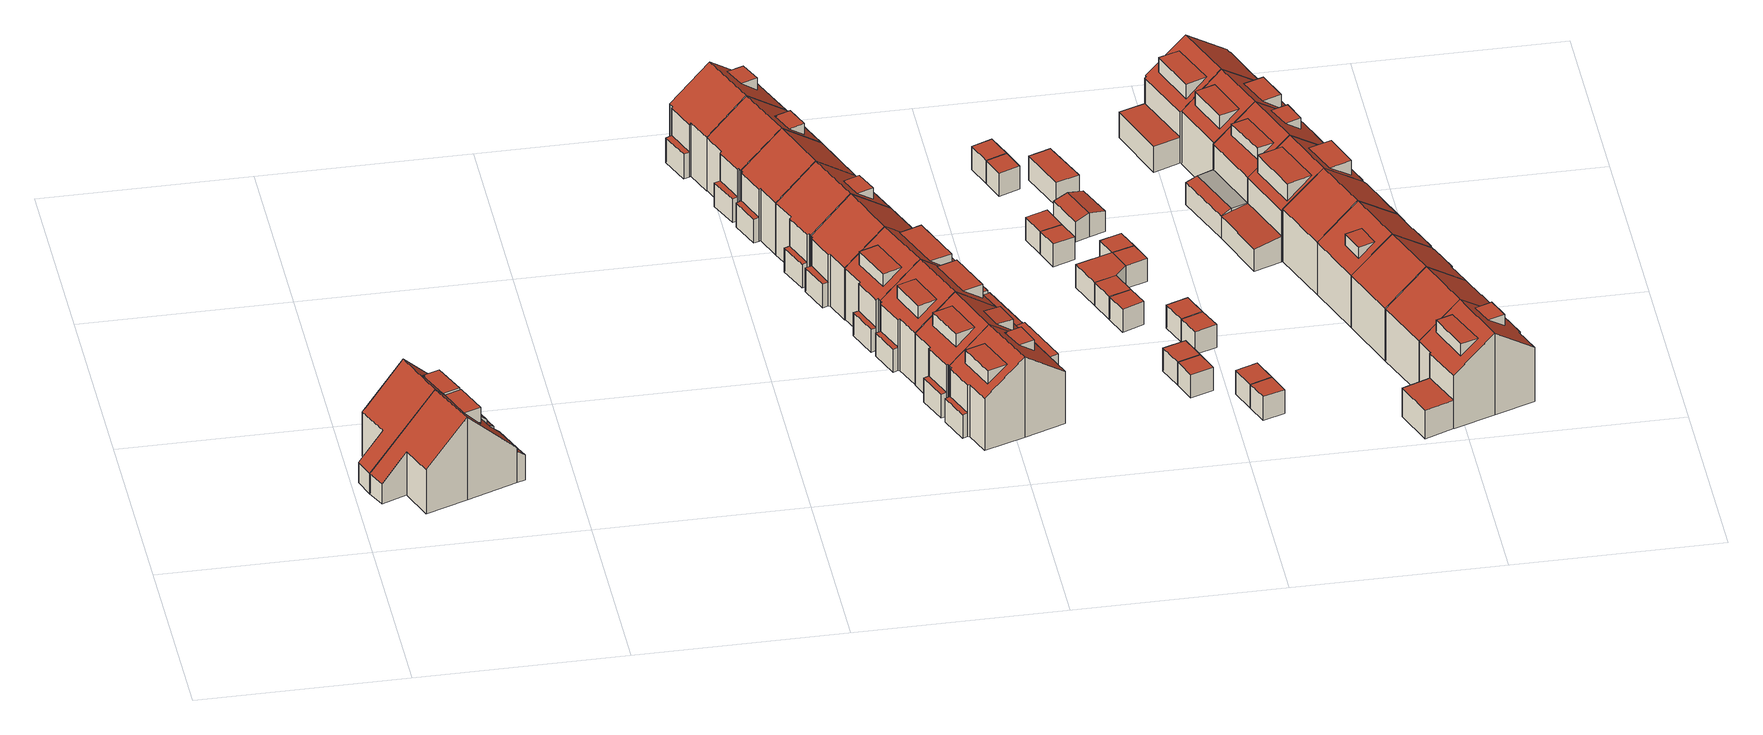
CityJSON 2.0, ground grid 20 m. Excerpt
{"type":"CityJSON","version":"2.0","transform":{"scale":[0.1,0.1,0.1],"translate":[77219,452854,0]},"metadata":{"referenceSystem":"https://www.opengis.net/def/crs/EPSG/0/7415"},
"CityObjects":{
"building1":{"type":"Building","attributes":{"Volume":356.57,"Dakoppervlakte":70.18,"Muuroppervlakte":190.58,"Vloeroppervlakte":55.92,"hoogte_Z_max_in_m_NAP":9.76,"GEB_DOEL":"woonfunctie","dateOfConstruction":"1988-01-01","measuredHeight":9},"children":["building1-1"],"geometry":[{"type":"Solid","lod":"2","boundaries":[[[[0,1,2,3,4,5,6,7,8,9,10,11]],[[12,13,14,15,16,17],[18,19,20,21]],[[22,14,13,23,24,25]],[[26,27,28,29]],[[10,9,17,16,29]],[[23,13,12,8,7,6]],[[23,6,5,24]],[[25,24,5,4]],[[25,4,3,22]],[[3,2,14,22]],[[0,27,26,1]],[[27,0,11,28]],[[29,28,11,10]],[[15,26,29,16]],[[1,26,15,14,2]],[[17,9,8,12]],[[18,21,30,31]],[[30,21,20]],[[30,20,19,31]],[[19,18,31]]]],"semantics":{"surfaces":[{"type":"GroundSurface"},{"type":"RoofSurface"},{"type":"WallSurface"}],"values":[[0,1,1,1,2,2,2,2,2,2,2,2,2,2,2,2,1,2,2,2]]}}]},
"building1-1":{"type":"BuildingInstallation","attributes":{"relationToConstruction":"outside"},"parents":["building1"],"geometry":[{"type":"MultiSurface","lod":"2","boundaries":[[[18,21,30,31]],[[30,21,20]],[[30,20,19,31]],[[19,18,31]]],"semantics":{"surfaces":[{"type":"RoofSurface"},{"type":"WallSurface"}],"values":[0,1,1,1]}}]},
"building2":{"type":"Building","attributes":{"Volume":385.46,"Dakoppervlakte":78.88,"Muuroppervlakte":188.12,"Vloeroppervlakte":62.46,"hoogte_Z_max_in_m_NAP":9.76,"GEB_DOEL":"woonfunctie","dateOfConstruction":"1988-01-01","measuredHeight":9},"children":["building2-1"],"geometry":[{"type":"Solid","lod":"2","boundaries":[[[[6,32,33,34,35,36,37,38,39,40,8,7]],[[41,42,43,44,23,13]],[[45,41,13,12,46],[47,48,49,50]],[[51,52,53,54,55]],[[46,12,8,40,51]],[[42,34,33,43]],[[33,32,44,43]],[[44,32,6,23]],[[13,23,6,7]],[[55,54,37,36]],[[40,39,52,51]],[[37,54,53,52,39,38]],[[46,51,55,45]],[[7,8,12,13]],[[45,55,36,35,34,42,41]],[[47,50,56,57]],[[56,50,49]],[[56,49,48,57]],[[48,47,57]]]],"semantics":{"surfaces":[{"type":"GroundSurface"},{"type":"RoofSurface"},{"type":"WallSurface"}],"values":[[0,1,1,1,2,2,2,2,2,2,2,2,2,2,2,1,2,2,2]]}}]},
"building2-1":{"type":"BuildingInstallation","attributes":{"relationToConstruction":"outside"},"parents":["building2"],"geometry":[{"type":"MultiSurface","lod":"2","boundaries":[[[47,50,56,57]],[[56,50,49]],[[56,49,48,57]],[[48,47,57]]],"semantics":{"surfaces":[{"type":"RoofSurface"},{"type":"WallSurface"}],"values":[0,1,1,1]}}]},
"building3":{"type":"Building","attributes":{"Volume":388.82,"Dakoppervlakte":61.86,"Muuroppervlakte":198.18,"Vloeroppervlakte":54.14,"hoogte_Z_max_in_m_NAP":9.87,"GEB_DOEL":"woonfunctie","dateOfConstruction":"1985-01-01","measuredHeight":8.84},"children":["building3-1"],"geometry":[{"type":"Solid","lod":"2","boundaries":[[[[58,59,60,61,62,63,64,65,66,67,68,69]],[[70,71,72,73,74,75,76,77]],[[77,76,78,79],[80,81,82,83]],[[84,85,86,87]],[[70,61,60,71]],[[68,67,74,73,86]],[[74,67,66,75]],[[78,76,75,66,65,64]],[[78,64,63,79]],[[77,79,63,62]],[[59,58,84,87]],[[58,69,85,84]],[[68,86,85,69]],[[72,87,86,73]],[[62,61,70,77]],[[60,59,87,72,71]],[[80,83,88,89]],[[88,83,82]],[[88,82,81,89]],[[89,81,80]]]],"semantics":{"surfaces":[{"type":"GroundSurface"},{"type":"RoofSurface"},{"type":"WallSurface"}],"values":[[0,1,1,1,2,2,2,2,2,2,2,2,2,2,2,2,1,2,2,2]]}}]},
"building3-1":{"type":"BuildingInstallation","attributes":{"relationToConstruction":"outside"},"parents":["building3"],"geometry":[{"type":"MultiSurface","lod":"2","boundaries":[[[80,83,88,89]],[[88,83,82]],[[88,82,81,89]],[[89,81,80]]],"semantics":{"surfaces":[{"type":"RoofSurface"},{"type":"WallSurface"}],"values":[0,1,1,1]}}]},
"building4":{"type":"Building","attributes":{"Volume":373.43,"Dakoppervlakte":60.04,"Muuroppervlakte":193.23,"Vloeroppervlakte":52.74,"hoogte_Z_max_in_m_NAP":9.87,"GEB_DOEL":"woonfunctie","dateOfConstruction":"1985-01-01","measuredHeight":8.74},"children":["building4-1"],"geometry":[{"type":"Solid","lod":"2","boundaries":[[[[90,91,92,93,94,95,96,97,98,99,100,101]],[[102,103,78,76],[104,105,106,107]],[[108,102,76,75,109,110,111,112]],[[113,114,115,116]],[[75,92,91,109]],[[112,111,115,99,98]],[[112,98,97,108]],[[108,97,96,95,103,102]],[[78,103,95,94]],[[76,78,94,93]],[[90,101,113,116]],[[101,100,114,113]],[[99,115,114,100]],[[110,116,115,111]],[[93,92,75,76]],[[91,90,116,110,109]],[[107,117,118,104]],[[117,107,106]],[[117,106,105,118]],[[118,105,104]]]],"semantics":{"surfaces":[{"type":"GroundSurface"},{"type":"RoofSurface"},{"type":"WallSurface"}],"values":[[0,1,1,1,2,2,2,2,2,2,2,2,2,2,2,2,1,2,2,2]]}}]},
"building4-1":{"type":"BuildingInstallation","attributes":{"relationToConstruction":"outside"},"parents":["building4"],"geometry":[{"type":"MultiSurface","lod":"2","boundaries":[[[107,117,118,104]],[[117,107,106]],[[117,106,105,118]],[[118,105,104]]],"semantics":{"surfaces":[{"type":"RoofSurface"},{"type":"WallSurface"}],"values":[0,1,1,1]}}]},
"building5":{"type":"Building","attributes":{"Volume":367.77,"Dakoppervlakte":64.39,"Muuroppervlakte":192.73,"Vloeroppervlakte":52.24,"hoogte_Z_max_in_m_NAP":9.87,"GEB_DOEL":"woonfunctie","dateOfConstruction":"1985-01-01","measuredHeight":8.75},"geometry":[{"type":"Solid","lod":"2","boundaries":[[[[119,120,97,96,95,121,122,123,124,125,126,127]],[[128,129,130,131,132,133,102,108]],[[134,103,102,133]],[[135,136,137,138]],[[96,97,108,102]],[[108,97,120,128]],[[125,124,131,130,137]],[[132,131,124,123]],[[132,123,122,121,134,133]],[[103,134,121,95]],[[102,103,95,96]],[[119,127,135,138]],[[127,126,136,135]],[[125,137,136,126]],[[129,138,137,130]],[[129,128,120,119,138]]]],"semantics":{"surfaces":[{"type":"GroundSurface"},{"type":"RoofSurface"},{"type":"WallSurface"}],"values":[[0,1,1,1,2,2,2,2,2,2,2,2,2,2,2,2]]}}]},
"building6":{"type":"Building","attributes":{"Volume":372.11,"Dakoppervlakte":60.02,"Muuroppervlakte":192.78,"Vloeroppervlakte":52.62,"hoogte_Z_max_in_m_NAP":9.87,"GEB_DOEL":"woonfunctie","dateOfConstruction":"1985-01-01","measuredHeight":8.73},"children":["building6-1"],"geometry":[{"type":"Solid","lod":"2","boundaries":[[[[139,140,141,142,143,123,122,121,144,145,146,147]],[[148,149,134,133],[150,151,152,153]],[[154,155,156,157,158,148,133,132]],[[159,160,161,162]],[[149,144,121,134]],[[132,123,143,154]],[[143,142,162,155,154]],[[139,147,157,156,161]],[[157,147,146,158]],[[145,148,158,146]],[[159,162,142,141]],[[141,140,160,159]],[[161,160,140,139]],[[155,162,161,156]],[[145,144,149,148]],[[132,133,134,121,122,123]],[[150,153,163,164]],[[163,153,152]],[[163,152,151,164]],[[151,150,164]]]],"semantics":{"surfaces":[{"type":"GroundSurface"},{"type":"RoofSurface"},{"type":"WallSurface"}],"values":[[0,1,1,1,2,2,2,2,2,2,2,2,2,2,2,2,1,2,2,2]]}}]},
"building6-1":{"type":"BuildingInstallation","attributes":{"relationToConstruction":"outside"},"parents":["building6"],"geometry":[{"type":"MultiSurface","lod":"2","boundaries":[[[150,153,163,164]],[[163,153,152]],[[163,152,151,164]],[[151,150,164]]],"semantics":{"surfaces":[{"type":"RoofSurface"},{"type":"WallSurface"}],"values":[0,1,1,1]}}]},
"building7":{"type":"Building","attributes":{"Volume":369.06,"Dakoppervlakte":64.4,"Muuroppervlakte":193.44,"Vloeroppervlakte":52.24,"hoogte_Z_max_in_m_NAP":9.87,"GEB_DOEL":"woonfunctie","dateOfConstruction":"1985-01-01","measuredHeight":8.77},"geometry":[{"type":"Solid","lod":"2","boundaries":[[[[165,166,167,168,169,170,171,146,145,144,172,173]],[[174,175,176,177,178,179,148,158]],[[180,149,148,179]],[[181,182,183,184]],[[179,173,172,180]],[[180,172,144,149]],[[158,146,171,174]],[[171,170,184,175,174]],[[167,166,177,176,183]],[[178,177,166,165]],[[179,178,165,173]],[[170,169,181,184]],[[169,168,182,181]],[[167,183,182,168]],[[175,184,183,176]],[[149,144,145,146,158,148]]]],"semantics":{"surfaces":[{"type":"GroundSurface"},{"type":"RoofSurface"},{"type":"WallSurface"}],"values":[[0,1,1,1,2,2,2,2,2,2,2,2,2,2,2,2]]}}]},
"building8":{"type":"Building","attributes":{"Volume":380.19,"Dakoppervlakte":50.52,"Muuroppervlakte":193.88,"Vloeroppervlakte":52.69,"hoogte_Z_max_in_m_NAP":9.87,"GEB_DOEL":"woonfunctie","dateOfConstruction":"1985-01-01","measuredHeight":8.76},"children":["building8-1","building8-2"],"geometry":[{"type":"Solid","lod":"2","boundaries":[[[[185,186,187,188,189,190,191,192,193,194,195,196]],[[197,198,199,200,201,202,203,204],[205,206,207,208]],[[202,201,209,210],[211,212,213,214]],[[215,216,217,218]],[[210,194,193,192,203,202]],[[197,204,191,190,218]],[[199,198,217,187,186]],[[199,186,185,200]],[[201,200,185,196]],[[210,209,195,194]],[[189,188,216,215]],[[217,216,188,187]],[[197,218,217,198]],[[215,218,190,189]],[[196,195,209,201]],[[203,192,191,204]],[[219,220,207,206]],[[219,205,208,220]],[[220,208,207]],[[206,205,219]],[[221,222,211,214]],[[221,214,213]],[[221,213,212,222]],[[222,212,211]]]],"semantics":{"surfaces":[{"type":"GroundSurface"},{"type":"RoofSurface"},{"type":"WallSurface"}],"values":[[0,1,1,1,2,2,2,2,2,2,2,2,2,2,2,2,1,2,2,2,1,2,2,2]]}}]},
"building8-1":{"type":"BuildingInstallation","attributes":{"relationToConstruction":"outside"},"parents":["building8"],"geometry":[{"type":"MultiSurface","lod":"2","boundaries":[[[219,220,207,206]],[[219,205,208,220]],[[220,208,207]],[[206,205,219]]],"semantics":{"surfaces":[{"type":"RoofSurface"},{"type":"WallSurface"}],"values":[0,1,1,1]}}]},
"building8-2":{"type":"BuildingInstallation","attributes":{"relationToConstruction":"outside"},"parents":["building8"],"geometry":[{"type":"MultiSurface","lod":"2","boundaries":[[[221,222,211,214]],[[221,214,213]],[[221,213,212,222]],[[222,212,211]]],"semantics":{"surfaces":[{"type":"RoofSurface"},{"type":"WallSurface"}],"values":[0,1,1,1]}}]},
"building9":{"type":"Building","attributes":{"Volume":428.63,"Dakoppervlakte":56.69,"Muuroppervlakte":206.93,"Vloeroppervlakte":68.87,"hoogte_Z_max_in_m_NAP":9.87,"GEB_DOEL":"woonfunctie","dateOfConstruction":"1985-01-01","measuredHeight":8.7},"children":["building9-1","building9-2"],"geometry":[{"type":"Solid","lod":"2","boundaries":[[[[223,224,225,226,227,228,229,230,231,232,233,234,235,236,237]],[[238,239,179,178,240,241,242,243],[244,245,246,247]],[[239,248,249,180,179],[250,251,252,253]],[[254,255,256,257]],[[258,259,260,261]],[[178,224,223,240]],[[241,240,223,237,257]],[[243,242,256,234,233]],[[239,238,232,231]],[[254,257,237,236]],[[236,235,255,254]],[[234,256,255,235]],[[178,179,180,249,261,227,226,225,224]],[[229,259,258,230]],[[229,228,260,259]],[[227,261,260,228]],[[261,249,248,258]],[[241,257,256,242]],[[248,239,231,230,258]],[[243,233,232,238]],[[262,263,244,247]],[[245,263,262,246]],[[263,245,244]],[[247,246,262]],[[251,250,264,265]],[[250,253,264]],[[265,264,253,252]],[[252,251,265]]]],"semantics":{"surfaces":[{"type":"GroundSurface"},{"type":"RoofSurface"},{"type":"WallSurface"}],"values":[[0,1,1,1,1,2,2,2,2,2,2,2,2,2,2,2,2,2,2,2,1,2,2,2,1,2,2,2]]}}]},
"building9-1":{"type":"BuildingInstallation","attributes":{"relationToConstruction":"outside"},"parents":["building9"],"geometry":[{"type":"MultiSurface","lod":"2","boundaries":[[[262,263,244,247]],[[245,263,262,246]],[[263,245,244]],[[247,246,262]]],"semantics":{"surfaces":[{"type":"RoofSurface"},{"type":"WallSurface"}],"values":[0,1,1,1]}}]},
"building9-2":{"type":"BuildingInstallation","attributes":{"relationToConstruction":"outside"},"parents":["building9"],"geometry":[{"type":"MultiSurface","lod":"2","boundaries":[[[251,250,264,265]],[[250,253,264]],[[265,264,253,252]],[[252,251,265]]],"semantics":{"surfaces":[{"type":"RoofSurface"},{"type":"WallSurface"}],"values":[0,1,1,1]}}]},
"building10":{"type":"Building","attributes":{"Volume":427.79,"Dakoppervlakte":62.49,"Muuroppervlakte":206.08,"Vloeroppervlakte":70.69,"hoogte_Z_max_in_m_NAP":9.87,"GEB_DOEL":"woonfunctie","dateOfConstruction":"1985-01-01","measuredHeight":8.71},"children":["building10-1","building10-2"],"geometry":[{"type":"Solid","lod":"2","boundaries":[[[[266,267,268,232,231,230,229,269,270,271,272,273,274,275,276]],[[277,278,279,280,281,282,239,238],[283,284,285,286]],[[287,248,239,282],[288,289,290,291]],[[292,293,294,295]],[[296,297,298,258,299]],[[278,277,268,267,295]],[[275,274,280,279,294]],[[281,280,274,273]],[[239,248,258,230,231]],[[267,266,292,295]],[[292,266,276,293]],[[275,294,293,276]],[[232,268,277,238]],[[270,296,299,271]],[[296,270,269,297]],[[269,229,298,297]],[[230,258,298,229]],[[287,299,258,248]],[[278,295,294,279]],[[232,238,239,231]],[[282,281,273,272,271,299,287]],[[300,301,284,283]],[[283,286,300]],[[300,286,285,301]],[[285,284,301]],[[302,303,289,288]],[[288,291,302]],[[303,302,291,290]],[[290,289,303]]]],"semantics":{"surfaces":[{"type":"GroundSurface"},{"type":"RoofSurface"},{"type":"WallSurface"}],"values":[[0,1,1,1,1,2,2,2,2,2,2,2,2,2,2,2,2,2,2,2,2,1,2,2,2,1,2,2,2]]}}]},
"building10-1":{"type":"BuildingInstallation","attributes":{"relationToConstruction":"outside"},"parents":["building10"],"geometry":[{"type":"MultiSurface","lod":"2","boundaries":[[[300,301,284,283]],[[283,286,300]],[[300,286,285,301]],[[285,284,301]]],"semantics":{"surfaces":[{"type":"RoofSurface"},{"type":"WallSurface"}],"values":[0,1,1,1]}}]},
"building10-2":{"type":"BuildingInstallation","attributes":{"relationToConstruction":"outside"},"parents":["building10"],"geometry":[{"type":"MultiSurface","lod":"2","boundaries":[[[302,303,289,288]],[[288,291,302]],[[303,302,291,290]],[[290,289,303]]],"semantics":{"surfaces":[{"type":"RoofSurface"},{"type":"WallSurface"}],"values":[0,1,1,1]}}]},
"building11":{"type":"Building","attributes":{"Volume":433.52,"Dakoppervlakte":68.43,"Muuroppervlakte":212.14,"Vloeroppervlakte":70.59,"hoogte_Z_max_in_m_NAP":9.87,"GEB_DOEL":"woonfunctie","dateOfConstruction":"1985-01-01","measuredHeight":8.8},"children":["building11-1","building11-2"],"geometry":[{"type":"Solid","lod":"2","boundaries":[[[[304,305,306,307,308,309,310,311,194,193,192,312,313,314,315]],[[210,316,317,287,282,202],[318,319,320,321]],[[322,323,324,203,202,282,281,325],[326,327,328,329]],[[330,331,332,333]],[[334,335,299,336]],[[322,325,305,304,333]],[[313,312,324,323,332]],[[312,192,203,324]],[[210,202,203,192,193,194]],[[311,336,317,316]],[[282,287,299,308,307]],[[333,304,315,330]],[[330,315,314,331]],[[281,306,305,325]],[[322,333,332,323]],[[311,310,334,336]],[[310,309,335,334]],[[308,299,335,309]],[[317,336,299,287]],[[313,332,331,314]],[[306,281,282,307]],[[316,210,194,311]],[[319,318,337,338]],[[318,321,337]],[[337,321,320,338]],[[320,319,338]],[[326,339,340,327]],[[339,329,328,340]],[[340,328,327]],[[326,329,339]]]],"semantics":{"surfaces":[{"type":"GroundSurface"},{"type":"RoofSurface"},{"type":"WallSurface"}],"values":[[0,1,1,1,1,2,2,2,2,2,2,2,2,2,2,2,2,2,2,2,2,2,1,2,2,2,1,2,2,2]]}}]},
"building11-1":{"type":"BuildingInstallation","attributes":{"relationToConstruction":"outside"},"parents":["building11"],"geometry":[{"type":"MultiSurface","lod":"2","boundaries":[[[319,318,337,338]],[[318,321,337]],[[337,321,320,338]],[[320,319,338]]],"semantics":{"surfaces":[{"type":"RoofSurface"},{"type":"WallSurface"}],"values":[0,1,1,1]}}]},
"building11-2":{"type":"BuildingInstallation","attributes":{"relationToConstruction":"outside"},"parents":["building11"],"geometry":[{"type":"MultiSurface","lod":"2","boundaries":[[[326,339,340,327]],[[339,329,328,340]],[[340,328,327]],[[326,329,339]]],"semantics":{"surfaces":[{"type":"RoofSurface"},{"type":"WallSurface"}],"values":[0,1,1,1]}}]},
"building12":{"type":"Building","attributes":{"Volume":14.69,"Dakoppervlakte":5.73,"Muuroppervlakte":24.65,"Vloeroppervlakte":5.73,"hoogte_Z_max_in_m_NAP":3.55,"GEB_DOEL":"onbekend","dateOfConstruction":"1985-01-01","measuredHeight":2.57},"geometry":[{"type":"Solid","lod":"2","boundaries":[[[[341,342,343,344]],[[345,346,347,348]],[[341,344,347,346]],[[343,348,347,344]],[[342,345,348,343]],[[342,341,346,345]]]],"semantics":{"surfaces":[{"type":"GroundSurface"},{"type":"RoofSurface"},{"type":"WallSurface"}],"values":[[0,1,2,2,2,2]]}}]},
"building13":{"type":"Building","attributes":{"Volume":12.54,"Dakoppervlakte":4.93,"Muuroppervlakte":22.59,"Vloeroppervlakte":4.93,"hoogte_Z_max_in_m_NAP":3.55,"GEB_DOEL":"onbekend","dateOfConstruction":"1985-01-01","measuredHeight":2.54},"geometry":[{"type":"Solid","lod":"2","boundaries":[[[[341,344,349,350]],[[346,351,352,347]],[[341,350,351,346]],[[350,349,352,351]],[[352,349,344,347]],[[341,346,347,344]]]],"semantics":{"surfaces":[{"type":"GroundSurface"},{"type":"RoofSurface"},{"type":"WallSurface"}],"values":[[0,1,2,2,2,2]]}}]},
"building14":{"type":"Building","attributes":{"Volume":14.02,"Dakoppervlakte":5.6,"Muuroppervlakte":23.79,"Vloeroppervlakte":5.6,"hoogte_Z_max_in_m_NAP":3.52,"GEB_DOEL":"onbekend","dateOfConstruction":"1985-01-01","measuredHeight":2.5},"geometry":[{"type":"Solid","lod":"2","boundaries":[[[[353,354,355,356]],[[357,358,359,360]],[[353,356,360,359]],[[356,355,357,360]],[[354,358,357,355]],[[358,354,353,359]]]],"semantics":{"surfaces":[{"type":"GroundSurface"},{"type":"RoofSurface"},{"type":"WallSurface"}],"values":[[0,1,2,2,2,2]]}}]},
"building15":{"type":"Building","attributes":{"Volume":12.5,"Dakoppervlakte":4.98,"Muuroppervlakte":22.43,"Vloeroppervlakte":4.98,"hoogte_Z_max_in_m_NAP":3.52,"GEB_DOEL":"onbekend","dateOfConstruction":"1985-01-01","measuredHeight":2.51},"geometry":[{"type":"Solid","lod":"2","boundaries":[[[[353,356,361,362]],[[359,363,364,360]],[[353,362,363,359]],[[362,361,364,363]],[[364,361,356,360]],[[356,353,359,360]]]],"semantics":{"surfaces":[{"type":"GroundSurface"},{"type":"RoofSurface"},{"type":"WallSurface"}],"values":[[0,1,2,2,2,2]]}}]},
"building16":{"type":"Building","attributes":{"Volume":15.14,"Dakoppervlakte":5.93,"Muuroppervlakte":24.94,"Vloeroppervlakte":5.93,"hoogte_Z_max_in_m_NAP":3.52,"GEB_DOEL":"onbekend","dateOfConstruction":"1985-01-01","measuredHeight":2.55},"geometry":[{"type":"Solid","lod":"2","boundaries":[[[[365,366,367,368]],[[369,370,371,372]],[[368,372,371,365]],[[368,367,369,372]],[[366,370,369,367]],[[366,365,371,370]]]],"semantics":{"surfaces":[{"type":"GroundSurface"},{"type":"RoofSurface"},{"type":"WallSurface"}],"values":[[0,1,2,2,2,2]]}}]},
"building17":{"type":"Building","attributes":{"Volume":13.2,"Dakoppervlakte":5.16,"Muuroppervlakte":23.24,"Vloeroppervlakte":5.16,"hoogte_Z_max_in_m_NAP":3.52,"GEB_DOEL":"onbekend","dateOfConstruction":"1985-01-01","measuredHeight":2.56},"geometry":[{"type":"Solid","lod":"2","boundaries":[[[[366,373,374,367]],[[375,370,369,376]],[[367,369,370,366]],[[367,374,376,369]],[[373,375,376,374]],[[366,370,375,373]]]],"semantics":{"surfaces":[{"type":"GroundSurface"},{"type":"RoofSurface"},{"type":"WallSurface"}],"values":[[0,1,2,2,2,2]]}}]},
"building18":{"type":"Building","attributes":{"Volume":28.42,"Dakoppervlakte":11.55,"Muuroppervlakte":32.94,"Vloeroppervlakte":11.55,"hoogte_Z_max_in_m_NAP":3.46,"GEB_DOEL":"onbekend","dateOfConstruction":"1985-01-01","measuredHeight":2.46},"geometry":[{"type":"Solid","lod":"2","boundaries":[[[[377,378,379,365,368]],[[380,381,372,371,382]],[[378,377,381,380]],[[377,368,372,381]],[[371,372,368,365]],[[379,382,371,365]],[[379,378,380,382]]]],"semantics":{"surfaces":[{"type":"GroundSurface"},{"type":"RoofSurface"},{"type":"WallSurface"}],"values":[[0,1,2,2,2,2,2]]}}]},
"building19":{"type":"Building","attributes":{"Volume":15.11,"Dakoppervlakte":5.95,"Muuroppervlakte":24.82,"Vloeroppervlakte":5.95,"hoogte_Z_max_in_m_NAP":3.53,"GEB_DOEL":"onbekend","dateOfConstruction":"1985-01-01","measuredHeight":2.54},"geometry":[{"type":"Solid","lod":"2","boundaries":[[[[383,384,385,386]],[[387,388,389,390]],[[383,386,388,387]],[[386,385,389,388]],[[384,390,389,385]],[[384,383,387,390]]]],"semantics":{"surfaces":[{"type":"GroundSurface"},{"type":"RoofSurface"},{"type":"WallSurface"}],"values":[[0,1,2,2,2,2]]}}]},
"building20":{"type":"Building","attributes":{"Volume":13.35,"Dakoppervlakte":5.27,"Muuroppervlakte":23.28,"Vloeroppervlakte":5.27,"hoogte_Z_max_in_m_NAP":3.53,"GEB_DOEL":"onbekend","dateOfConstruction":"1985-01-01","measuredHeight":2.54},"geometry":[{"type":"Solid","lod":"2","boundaries":[[[[391,392,383,386]],[[387,393,394,388]],[[383,392,393,387]],[[392,391,394,393]],[[394,391,386,388]],[[383,387,388,386]]]],"semantics":{"surfaces":[{"type":"GroundSurface"},{"type":"RoofSurface"},{"type":"WallSurface"}],"values":[[0,1,2,2,2,2]]}}]},
"building21":{"type":"Building","attributes":{"Volume":28.7,"Dakoppervlakte":12.21,"Muuroppervlakte":32.06,"Vloeroppervlakte":11.8,"hoogte_Z_max_in_m_NAP":3.63,"GEB_DOEL":"onbekend","dateOfConstruction":"1985-01-01","measuredHeight":2.64},"geometry":[{"type":"Solid","lod":"2","boundaries":[[[[395,396,397,398,399,400]],[[401,402,403,404]],[[403,405,406,404]],[[401,397,396,402]],[[405,400,399,406]],[[398,404,406,399]],[[395,400,405,403,402,396]],[[398,397,401,404]]]],"semantics":{"surfaces":[{"type":"GroundSurface"},{"type":"RoofSurface"},{"type":"WallSurface"}],"values":[[0,1,1,2,2,2,2,2]]}}]},
"building22":{"type":"Building","attributes":{"Volume":12.37,"Dakoppervlakte":5.07,"Muuroppervlakte":21.98,"Vloeroppervlakte":5.07,"hoogte_Z_max_in_m_NAP":3.52,"GEB_DOEL":"onbekend","dateOfConstruction":"1985-01-01","measuredHeight":2.44},"geometry":[{"type":"Solid","lod":"2","boundaries":[[[[407,408,409,410]],[[411,412,380,413]],[[410,412,411,407]],[[410,409,380,412]],[[408,413,380,409]],[[407,411,413,408]]]],"semantics":{"surfaces":[{"type":"GroundSurface"},{"type":"RoofSurface"},{"type":"WallSurface"}],"values":[[0,1,2,2,2,2]]}}]},
"building23":{"type":"Building","attributes":{"Volume":13.55,"Dakoppervlakte":5.35,"Muuroppervlakte":23.45,"Vloeroppervlakte":5.35,"hoogte_Z_max_in_m_NAP":3.52,"GEB_DOEL":"onbekend","dateOfConstruction":"1985-01-01","measuredHeight":2.53},"geometry":[{"type":"Solid","lod":"2","boundaries":[[[[378,414,415,379]],[[380,382,416,413]],[[378,379,382,380]],[[379,415,416,382]],[[414,413,416,415]],[[378,380,413,414]]]],"semantics":{"surfaces":[{"type":"GroundSurface"},{"type":"RoofSurface"},{"type":"WallSurface"}],"values":[[0,1,2,2,2,2]]}}]},
"building24":{"type":"Building","attributes":{"Volume":28.75,"Dakoppervlakte":11.14,"Muuroppervlakte":36.9,"Vloeroppervlakte":11.14,"hoogte_Z_max_in_m_NAP":3.53,"GEB_DOEL":"onbekend","dateOfConstruction":"1985-01-01","measuredHeight":2.58},"geometry":[{"type":"Solid","lod":"2","boundaries":[[[[417,418,419,420]],[[421,422,423,424]],[[417,420,422,421]],[[420,419,423,422]],[[419,418,424,423]],[[418,417,421,424]]]],"semantics":{"surfaces":[{"type":"GroundSurface"},{"type":"RoofSurface"},{"type":"WallSurface"}],"values":[[0,1,2,2,2,2]]}}]},
"building25":{"type":"Building","attributes":{"Volume":14.14,"Dakoppervlakte":5.52,"Muuroppervlakte":24.14,"Vloeroppervlakte":5.52,"hoogte_Z_max_in_m_NAP":3.54,"GEB_DOEL":"onbekend","dateOfConstruction":"1985-01-01","measuredHeight":2.56},"geometry":[{"type":"Solid","lod":"2","boundaries":[[[[425,426,427,428]],[[429,430,431,432]],[[425,428,430,429]],[[428,427,431,430]],[[426,432,431,427]],[[426,425,429,432]]]],"semantics":{"surfaces":[{"type":"GroundSurface"},{"type":"RoofSurface"},{"type":"WallSurface"}],"values":[[0,1,2,2,2,2]]}}]},
"building26":{"type":"Building","attributes":{"Volume":13.7,"Dakoppervlakte":5.31,"Muuroppervlakte":23.79,"Vloeroppervlakte":5.31,"hoogte_Z_max_in_m_NAP":3.54,"GEB_DOEL":"onbekend","dateOfConstruction":"1985-01-01","measuredHeight":2.58},"geometry":[{"type":"Solid","lod":"2","boundaries":[[[[425,428,433,434]],[[429,435,436,430]],[[425,434,435,429]],[[434,433,436,435]],[[428,430,436,433]],[[425,429,430,428]]]],"semantics":{"surfaces":[{"type":"GroundSurface"},{"type":"RoofSurface"},{"type":"WallSurface"}],"values":[[0,1,2,2,2,2]]}}]},
"building27":{"type":"Building","attributes":{"Volume":14.53,"Dakoppervlakte":5.6,"Muuroppervlakte":24.65,"Vloeroppervlakte":5.6,"hoogte_Z_max_in_m_NAP":3.53,"GEB_DOEL":"onbekend","dateOfConstruction":"1985-01-01","measuredHeight":2.6},"geometry":[{"type":"Solid","lod":"2","boundaries":[[[[437,438,439,440]],[[441,442,443,444]],[[437,440,443,442]],[[439,444,443,440]],[[438,441,444,439]],[[438,437,442,441]]]],"semantics":{"surfaces":[{"type":"GroundSurface"},{"type":"RoofSurface"},{"type":"WallSurface"}],"values":[[0,1,2,2,2,2]]}}]},
"building28":{"type":"Building","attributes":{"Volume":12.72,"Dakoppervlakte":4.9,"Muuroppervlakte":22.98,"Vloeroppervlakte":4.9,"hoogte_Z_max_in_m_NAP":3.53,"GEB_DOEL":"onbekend","dateOfConstruction":"1985-01-01","measuredHeight":2.59},"geometry":[{"type":"Solid","lod":"2","boundaries":[[[[437,440,445,446]],[[442,447,448,443]],[[437,446,447,442]],[[446,445,448,447]],[[440,443,448,445]],[[437,442,443,440]]]],"semantics":{"surfaces":[{"type":"GroundSurface"},{"type":"RoofSurface"},{"type":"WallSurface"}],"values":[[0,1,2,2,2,2]]}}]},
"building29":{"type":"Building","attributes":{"Volume":442.28,"Dakoppervlakte":72.36,"Muuroppervlakte":211.82,"Vloeroppervlakte":71.98,"hoogte_Z_max_in_m_NAP":9.85,"GEB_DOEL":"woonfunctie","dateOfConstruction":"1985-01-01","measuredHeight":8.73},"children":["building29-1"],"geometry":[{"type":"Solid","lod":"2","boundaries":[[[[449,450,451,452,453,454,455,456,457,458,459,460,461,462,463,464,465]],[[466,467,468,469,470,471,472],[473,474,475,476]],[[471,470,477,478,479,480,481,482]],[[483,484,485,486]],[[487,488,489,490]],[[451,450,478,477]],[[479,478,450,449,484]],[[463,462,481,480,483]],[[462,461,482,481]],[[482,461,460,459,472,471]],[[467,466,458,457,490]],[[454,453,469,468,489]],[[470,469,453,452]],[[449,465,485,484]],[[464,486,485,465]],[[463,483,486,464]],[[479,484,483,480]],[[456,487,490,457]],[[456,455,488,487]],[[455,454,489,488]],[[467,490,489,468]],[[452,451,477,470]],[[472,459,458,466]],[[474,491,492,475]],[[491,473,476,492]],[[492,476,475]],[[474,473,491]]]],"semantics":{"surfaces":[{"type":"GroundSurface"},{"type":"RoofSurface"},{"type":"WallSurface"}],"values":[[0,1,1,1,1,2,2,2,2,2,2,2,2,2,2,2,2,2,2,2,2,2,2,1,2,2,2]]}}]},
"building29-1":{"type":"BuildingInstallation","attributes":{"relationToConstruction":"outside"},"parents":["building29"],"geometry":[{"type":"MultiSurface","lod":"2","boundaries":[[[474,491,492,475]],[[491,473,476,492]],[[492,476,475]],[[474,473,491]]],"semantics":{"surfaces":[{"type":"RoofSurface"},{"type":"WallSurface"}],"values":[0,1,1,1]}}]},
"building30":{"type":"Building","attributes":{"Volume":434.11,"Dakoppervlakte":58.8,"Muuroppervlakte":209.8,"Vloeroppervlakte":70.84,"hoogte_Z_max_in_m_NAP":9.85,"GEB_DOEL":"woonfunctie","dateOfConstruction":"1985-01-01","measuredHeight":8.79},"children":["building30-1","building30-2"],"geometry":[{"type":"Solid","lod":"2","boundaries":[[[[493,494,495,496,497,498,499,500,501,502,503,504,505,506,507,508,509]],[[510,511,512,513]],[[514,515,516,517,518],[519,520,521,522]],[[523,524,525,526,517,516,527,528],[529,530,531,532]],[[533,534,535,536]],[[537,513,512,538]],[[510,496,495,511]],[[495,494,512,511]],[[509,508,527,516]],[[507,528,527,508]],[[503,502,525,524,533]],[[525,502,501,526]],[[526,501,500,499,498,537,514,518,517]],[[538,493,509,516,515]],[[510,513,497,496]],[[535,505,504,536]],[[503,533,536,504]],[[523,534,533,524]],[[494,493,538,512]],[[537,498,497,513]],[[514,537,538,515]],[[506,505,535,534]],[[507,506,534,523,528]],[[521,520,539,540]],[[539,519,522,540]],[[540,522,521]],[[520,519,539]],[[530,529,541,542]],[[529,532,541]],[[541,532,531,542]],[[531,530,542]]]],"semantics":{"surfaces":[{"type":"GroundSurface"},{"type":"RoofSurface"},{"type":"OuterFloorSurface"},{"type":"WallSurface"}],"values":[[0,1,1,1,1,2,3,3,3,3,3,3,3,3,3,3,3,3,3,3,3,3,3,1,3,3,3,1,3,3,3]]}}]},
"building30-1":{"type":"BuildingInstallation","attributes":{"relationToConstruction":"outside"},"parents":["building30"],"geometry":[{"type":"MultiSurface","lod":"2","boundaries":[[[521,520,539,540]],[[539,519,522,540]],[[540,522,521]],[[520,519,539]]],"semantics":{"surfaces":[{"type":"RoofSurface"},{"type":"WallSurface"}],"values":[0,1,1,1]}}]},
"building30-2":{"type":"BuildingInstallation","attributes":{"relationToConstruction":"outside"},"parents":["building30"],"geometry":[{"type":"MultiSurface","lod":"2","boundaries":[[[530,529,541,542]],[[529,532,541]],[[541,532,531,542]],[[531,530,542]]],"semantics":{"surfaces":[{"type":"RoofSurface"},{"type":"WallSurface"}],"values":[0,1,1,1]}}]},
"building31":{"type":"Building","attributes":{"Volume":443.63,"Dakoppervlakte":55.83,"Muuroppervlakte":208.53,"Vloeroppervlakte":70.62,"hoogte_Z_max_in_m_NAP":9.85,"GEB_DOEL":"woonfunctie","dateOfConstruction":"1985-01-01","measuredHeight":8.79},"children":["building31-1","building31-2"],"geometry":[{"type":"Solid","lod":"2","boundaries":[[[[543,544,545,546,547,548,549,550,495,493,509,508,551,552,553]],[[515,554,555,556,516],[557,558,559,560]],[[561,562,563,564,527,516,556,565],[566,567,568,569]],[[570,571,572,573]],[[574,575,538,511]],[[555,548,547,546,565,556]],[[565,546,545,561]],[[562,561,545,544,571]],[[527,564,551,508]],[[516,527,508,509]],[[544,543,572,571]],[[543,553,573,572]],[[555,554,575,549,548]],[[570,563,562,571]],[[495,511,538,493]],[[511,495,550,574]],[[549,575,574,550]],[[515,538,575,554]],[[552,570,573,553]],[[509,493,538,515,516]],[[552,551,564,563,570]],[[576,577,559,558]],[[576,557,560,577]],[[577,560,559]],[[558,557,576]],[[569,578,579,566]],[[569,568,578]],[[578,568,567,579]],[[567,566,579]]]],"semantics":{"surfaces":[{"type":"GroundSurface"},{"type":"RoofSurface"},{"type":"WallSurface"}],"values":[[0,1,1,1,1,2,2,2,2,2,2,2,2,2,2,2,2,2,2,2,2,1,2,2,2,1,2,2,2]]}}]},
"building31-1":{"type":"BuildingInstallation","attributes":{"relationToConstruction":"outside"},"parents":["building31"],"geometry":[{"type":"MultiSurface","lod":"2","boundaries":[[[576,577,559,558]],[[576,557,560,577]],[[577,560,559]],[[558,557,576]]],"semantics":{"surfaces":[{"type":"RoofSurface"},{"type":"WallSurface"}],"values":[0,1,1,1]}}]},
"building31-2":{"type":"BuildingInstallation","attributes":{"relationToConstruction":"outside"},"parents":["building31"],"geometry":[{"type":"MultiSurface","lod":"2","boundaries":[[[569,578,579,566]],[[569,568,578]],[[578,568,567,579]],[[567,566,579]]],"semantics":{"surfaces":[{"type":"RoofSurface"},{"type":"WallSurface"}],"values":[0,1,1,1]}}]},
"building32":{"type":"Building","attributes":{"Volume":382.54,"Dakoppervlakte":44.96,"Muuroppervlakte":195.23,"Vloeroppervlakte":52.09,"hoogte_Z_max_in_m_NAP":9.85,"GEB_DOEL":"woonfunctie","dateOfConstruction":"1985-01-01","measuredHeight":8.83},"children":["building32-1","building32-2"],"geometry":[{"type":"Solid","lod":"2","boundaries":[[[[580,581,582,583,584,585,586,587,588,589,590,591]],[[469,518,517,470],[592,593,594,595]],[[596,597,598,599,477,470,517,526],[600,601,602,603]],[[604,605,606,607]],[[526,517,518,587,586,585]],[[584,583,606,597,596]],[[580,591,599,598,605]],[[477,599,591,590]],[[590,589,470,477]],[[588,587,518,469]],[[581,604,607,582]],[[580,605,604,581]],[[597,606,605,598]],[[583,582,607,606]],[[470,589,588,469]],[[585,584,596,526]],[[608,609,594,593]],[[608,592,595,609]],[[609,595,594]],[[593,592,608]],[[603,610,611,600]],[[603,602,610]],[[610,602,601,611]],[[601,600,611]]]],"semantics":{"surfaces":[{"type":"GroundSurface"},{"type":"RoofSurface"},{"type":"WallSurface"}],"values":[[0,1,1,1,2,2,2,2,2,2,2,2,2,2,2,2,1,2,2,2,1,2,2,2]]}}]},
"building32-1":{"type":"BuildingInstallation","attributes":{"relationToConstruction":"outside"},"parents":["building32"],"geometry":[{"type":"MultiSurface","lod":"2","boundaries":[[[608,609,594,593]],[[608,592,595,609]],[[609,595,594]],[[593,592,608]]],"semantics":{"surfaces":[{"type":"RoofSurface"},{"type":"WallSurface"}],"values":[0,1,1,1]}}]},
"building32-2":{"type":"BuildingInstallation","attributes":{"relationToConstruction":"outside"},"parents":["building32"],"geometry":[{"type":"MultiSurface","lod":"2","boundaries":[[[603,610,611,600]],[[603,602,610]],[[610,602,601,611]],[[601,600,611]]],"semantics":{"surfaces":[{"type":"RoofSurface"},{"type":"WallSurface"}],"values":[0,1,1,1]}}]},
"building33":{"type":"Building","attributes":{"Volume":371.86,"Dakoppervlakte":65.12,"Muuroppervlakte":193.45,"Vloeroppervlakte":52.9,"hoogte_Z_max_in_m_NAP":9.85,"GEB_DOEL":"woonfunctie","dateOfConstruction":"1985-01-01","measuredHeight":8.73},"geometry":[{"type":"Solid","lod":"2","boundaries":[[[[546,612,613,614,615,616,617,618,619,620,548,547]],[[621,556,555,622]],[[565,556,621,623,624,625,626,627]],[[628,629,630,631]],[[547,548,555,556]],[[555,548,620,622]],[[623,618,617,624]],[[617,616,629,625,624]],[[612,627,626,628,613]],[[627,612,546,565]],[[556,565,546,547]],[[616,615,630,629]],[[615,614,631,630]],[[613,628,631,614]],[[625,629,628,626]],[[622,620,619,618,623,621]]]],"semantics":{"surfaces":[{"type":"GroundSurface"},{"type":"RoofSurface"},{"type":"WallSurface"}],"values":[[0,1,1,1,2,2,2,2,2,2,2,2,2,2,2,2]]}}]},
"building34":{"type":"Building","attributes":{"Volume":438.68,"Dakoppervlakte":64.9,"Muuroppervlakte":220.04,"Vloeroppervlakte":66.77,"hoogte_Z_max_in_m_NAP":9.85,"GEB_DOEL":"woonfunctie","dateOfConstruction":"1985-01-01","measuredHeight":8.92},"children":["building34-1","building34-2"],"geometry":[{"type":"Solid","lod":"2","boundaries":[[[[632,633,634,635,636,637,638,639,640,641,642,643,644,645,646,647,648]],[[649,650,651,652,653,654,655],[656,657,658,659]],[[660,661,662,663,653,652,664,665],[666,667,668,669]],[[670,671,672,673]],[[674,675,676,677]],[[660,665,633,632,673]],[[646,645,662,661,672]],[[645,644,663,662]],[[654,653,663,644,643,642]],[[649,655,641,640,675]],[[652,651,650,674,637,636,635]],[[632,648,670,673]],[[670,648,647,671]],[[634,633,665,664]],[[660,673,672,661]],[[639,676,675,640]],[[639,638,677,676]],[[637,674,677,638]],[[674,650,649,675]],[[672,671,647,646]],[[635,634,664,652]],[[654,642,641,655]],[[678,679,657,656]],[[678,659,658,679]],[[679,658,657]],[[656,659,678]],[[667,666,680,681]],[[666,669,680]],[[680,669,668,681]],[[668,667,681]]]],"semantics":{"surfaces":[{"type":"GroundSurface"},{"type":"RoofSurface"},{"type":"WallSurface"}],"values":[[0,1,1,1,1,2,2,2,2,2,2,2,2,2,2,2,2,2,2,2,2,2,1,2,2,2,1,2,2,2]]}}]},
"building34-1":{"type":"BuildingInstallation","attributes":{"relationToConstruction":"outside"},"parents":["building34"],"geometry":[{"type":"MultiSurface","lod":"2","boundaries":[[[678,679,657,656]],[[678,659,658,679]],[[679,658,657]],[[656,659,678]]],"semantics":{"surfaces":[{"type":"RoofSurface"},{"type":"WallSurface"}],"values":[0,1,1,1]}}]},
"building34-2":{"type":"BuildingInstallation","attributes":{"relationToConstruction":"outside"},"parents":["building34"],"geometry":[{"type":"MultiSurface","lod":"2","boundaries":[[[667,666,680,681]],[[666,669,680]],[[680,669,668,681]],[[668,667,681]]],"semantics":{"surfaces":[{"type":"RoofSurface"},{"type":"WallSurface"}],"values":[0,1,1,1]}}]},
"building35":{"type":"Building","attributes":{"Volume":372.46,"Dakoppervlakte":59.52,"Muuroppervlakte":193.64,"Vloeroppervlakte":52.44,"hoogte_Z_max_in_m_NAP":9.85,"GEB_DOEL":"woonfunctie","dateOfConstruction":"1985-01-01","measuredHeight":8.76},"children":["building35-1"],"geometry":[{"type":"Solid","lod":"2","boundaries":[[[[682,683,684,685,686,687,688,620,619,618,689,690]],[[622,691,692,621],[693,694,695,696]],[[697,698,699,700,701,623,621,692]],[[702,703,704,705]],[[697,686,685,698]],[[690,689,701,700,703]],[[701,689,618,623]],[[623,618,619,620,622,621]],[[620,688,691,622]],[[692,691,688,687]],[[684,683,705,704]],[[705,683,682,702]],[[703,702,682,690]],[[699,704,703,700]],[[687,686,697,692]],[[685,684,704,699,698]],[[694,706,707,695]],[[706,693,696,707]],[[707,696,695]],[[694,693,706]]]],"semantics":{"surfaces":[{"type":"GroundSurface"},{"type":"RoofSurface"},{"type":"WallSurface"}],"values":[[0,1,1,1,2,2,2,2,2,2,2,2,2,2,2,2,1,2,2,2]]}}]},
"building35-1":{"type":"BuildingInstallation","attributes":{"relationToConstruction":"outside"},"parents":["building35"],"geometry":[{"type":"MultiSurface","lod":"2","boundaries":[[[694,706,707,695]],[[706,693,696,707]],[[707,696,695]],[[694,693,706]]],"semantics":{"surfaces":[{"type":"RoofSurface"},{"type":"WallSurface"}],"values":[0,1,1,1]}}]},
"building36":{"type":"Building","attributes":{"Volume":372.55,"Dakoppervlakte":65.22,"Muuroppervlakte":193.65,"Vloeroppervlakte":52.98,"hoogte_Z_max_in_m_NAP":9.85,"GEB_DOEL":"woonfunctie","dateOfConstruction":"1985-01-01","measuredHeight":8.73},"geometry":[{"type":"Solid","lod":"2","boundaries":[[[[708,709,710,711,712,713,688,687,686,714,715,716]],[[717,692,691,718]],[[697,692,717,719,720,721,722,723]],[[724,725,726,727]],[[712,711,719,717]],[[720,719,711,710]],[[715,714,723,722,726]],[[723,714,686,697]],[[697,686,687,688,691,692]],[[691,688,713,718]],[[713,712,717,718]],[[709,708,724,727]],[[724,708,716,725]],[[726,725,716,715]],[[721,727,726,722]],[[721,720,710,709,727]]]],"semantics":{"surfaces":[{"type":"GroundSurface"},{"type":"RoofSurface"},{"type":"WallSurface"}],"values":[[0,1,1,1,2,2,2,2,2,2,2,2,2,2,2,2]]}}]},
"building37":{"type":"Building","attributes":{"Volume":370.91,"Dakoppervlakte":64.75,"Muuroppervlakte":193.78,"Vloeroppervlakte":52.61,"hoogte_Z_max_in_m_NAP":9.85,"GEB_DOEL":"woonfunctie","dateOfConstruction":"1985-01-01","measuredHeight":8.76},"geometry":[{"type":"Solid","lod":"2","boundaries":[[[[728,729,730,731,732,733,734,735,713,712,711,736]],[[653,717,718,654]],[[719,717,653,663,737,738,739,740]],[[741,742,743,744]],[[717,712,713,718]],[[718,713,735,654]],[[663,733,732,737]],[[738,737,732,731,742]],[[728,736,740,739,741]],[[740,736,711,719]],[[717,719,711,712]],[[743,742,731,730]],[[743,730,729,744]],[[728,741,744,729]],[[738,742,741,739]],[[663,653,654,735,734,733]]]],"semantics":{"surfaces":[{"type":"GroundSurface"},{"type":"RoofSurface"},{"type":"WallSurface"}],"values":[[0,1,1,1,2,2,2,2,2,2,2,2,2,2,2,2]]}}]}
},
"vertices":[
[155,88,8],[147,85,8],[98,66,8],[58,51,8],[46,83,8],[22,73,8],[14,91,8],[78,115,8],[118,130,8],[127,109,8],[136,113,8],[143,116,8],[118,130,55],[78,115,98],[98,66,98],[147,85,46],[136,113,46],[127,109,55],[87,116,90],[103,122,72],[115,91,72],[99,85,90],[58,51,56],[14,91,30],[22,73,30],[46,83,56],[147,85,42],[155,88,35],[143,116,35],[136,113,42],[115,91,90],[103,122,90],
[7,110,8],[31,119,8],[18,151,8],[58,167,8],[107,186,8],[115,189,8],[116,187,8],[135,137,8],[128,134,8],[58,167,98],[18,151,56],[31,119,56],[7,110,30],[107,186,46],[128,134,46],[73,151,89],[89,157,72],[102,126,72],[86,120,89],[128,134,40],[135,137,35],[116,187,34],[115,189,34],[107,186,40],[102,126,89],[89,157,89],
[367,553,10],[373,556,10],[374,556,10],[372,561,10],[411,576,10],[450,591,10],[473,533,10],[434,518,10],[395,503,10],[385,528,10],[384,527,10],[378,525,10],[372,561,68],[374,556,68],[373,556,67],[384,527,67],[385,528,68],[395,503,68],[434,518,99],[411,576,99],[473,533,68],[450,591,68],[426,571,90],[442,577,77],[451,556,77],[435,550,90],[367,553,37],[378,525,37],[384,527,37],[373,556,37],[451,556,90],[442,577,90],
[403,478,11],[404,479,11],[395,503,11],[434,518,11],[473,533,11],[495,477,11],[456,462,11],[416,447,11],[415,450,11],[414,450,11],[409,448,11],[397,476,11],[456,462,99],[495,477,68],[456,496,89],[471,502,77],[480,480,77],[465,474,89],[416,447,68],[404,479,68],[403,478,67],[414,450,67],[415,450,68],[397,476,37],[409,448,37],[414,450,37],[403,478,37],[480,480,89],[471,502,89],
[416,444,11],[418,444,11],[516,421,11],[477,406,11],[438,391,11],[429,416,11],[427,415,11],[422,413,11],[411,441,11],[418,444,68],[416,444,67],[427,415,67],[429,416,68],[438,391,68],[477,406,99],[516,421,68],[411,441,37],[422,413,37],[427,415,37],[416,444,37],
[457,338,11],[452,336,11],[441,364,11],[446,366,11],[448,367,11],[538,365,11],[499,350,11],[460,335,11],[459,339,11],[499,350,99],[538,365,68],[499,385,89],[514,391,77],[523,369,77],[507,363,89],[448,367,68],[446,366,67],[457,338,67],[459,339,68],[460,335,68],[441,364,37],[452,336,37],[457,338,37],[446,366,37],[523,369,89],[514,391,89],
[481,280,11],[472,304,11],[470,304,11],[465,302,11],[454,330,11],[460,332,11],[461,332,11],[560,309,11],[520,294,11],[461,332,68],[460,332,67],[470,304,67],[472,304,68],[481,280,68],[520,294,99],[560,309,68],[454,330,37],[465,302,37],[470,304,37],[460,332,37],
[568,56,11],[559,80,11],[557,80,11],[552,78,11],[541,106,11],[546,108,11],[548,108,11],[546,112,11],[585,126,11],[625,141,11],[647,85,11],[607,70,11],[546,108,67],[557,80,67],[559,80,68],[568,56,68],[607,70,99],[585,126,99],[546,112,68],[548,108,68],[559,104,75],[578,111,89],[592,75,89],[573,68,75],[647,85,68],[625,141,68],[599,125,89],[615,131,77],[623,109,77],[608,103,89],[541,106,37],[552,78,37],[557,80,37],[546,108,37],[559,104,89],[573,68,89],[623,109,89],[615,131,89],
[491,255,12],[481,280,12],[520,294,12],[560,309,12],[561,309,12],[586,319,12],[608,263,12],[582,253,12],[542,238,12],[503,224,12],[502,227,12],[500,226,12],[495,224,12],[484,253,12],[489,255,12],[503,224,68],[542,238,99],[491,255,68],[489,255,67],[500,226,67],[502,227,68],[526,242,89],[508,235,75],[493,273,75],[511,280,89],[582,253,67],[561,309,67],[553,247,89],[534,296,89],[555,304,72],[574,255,72],[484,253,37],[495,224,37],[500,226,37],[489,255,37],[582,253,39],[608,263,39],[586,319,39],[561,309,39],[493,273,89],[508,235,89],[574,255,89],[555,304,89],
[498,218,12],[503,220,12],[504,221,12],[610,264,12],[632,208,12],[604,197,12],[564,182,12],[525,168,12],[515,192,12],[514,192,12],[509,190,12],[504,221,68],[503,220,67],[514,192,67],[515,192,68],[525,168,68],[564,182,99],[535,222,89],[548,187,89],[530,180,75],[517,215,75],[604,197,67],[574,197,88],[558,239,88],[577,246,73],[593,204,73],[498,218,37],[509,190,37],[514,192,37],[503,220,37],[632,208,36],[610,264,36],[608,263,36],[604,197,39],[517,215,89],[530,180,89],[593,204,88],[577,246,88],
[533,143,11],[534,143,11],[525,168,11],[564,182,11],[604,197,11],[632,208,11],[653,154,11],[625,142,11],[545,115,11],[544,115,11],[539,113,11],[528,141,11],[625,142,68],[625,142,67],[594,138,90],[586,160,90],[602,166,77],[610,144,77],[533,143,67],[544,115,67],[545,115,68],[534,143,68],[559,170,92],[573,133,92],[555,126,78],[540,163,78],[528,141,37],[539,113,37],[544,115,37],[533,143,37],[653,154,39],[632,208,39],[625,142,39],[610,144,89],[602,166,89],[540,163,92],[555,126,92],
[672,352,10],[663,376,10],[684,384,10],[693,359,10],[663,376,35],[672,352,35],[693,359,35],[684,384,35],
[701,338,10],[680,330,10],[680,330,35],[701,338,35],
[644,470,10],[635,494,10],[655,502,10],[664,478,10],[655,502,35],[635,494,35],[644,470,35],[664,478,35],
[672,456,10],[652,448,10],[652,448,35],[672,456,35],
[727,272,10],[736,248,10],[715,240,10],[706,264,10],[715,240,35],[736,248,35],[727,272,35],[706,264,35],
[744,227,10],[723,218,10],[744,227,35],[723,218,35],
[694,295,10],[730,308,10],[738,285,10],[730,308,35],[694,295,35],[738,285,35],
[757,128,10],[748,152,10],[770,160,10],[779,136,10],[757,128,35],[779,136,35],[770,160,35],[748,152,35],
[787,114,10],[765,106,10],[765,106,35],[787,114,35],
[707,406,10],[722,412,10],[736,377,10],[720,371,10],[707,365,10],[693,401,10],[736,377,32],[722,412,32],[707,406,36],[720,371,36],[693,401,32],[707,365,32],
[743,336,11],[751,315,11],[730,308,11],[722,328,11],[743,336,35],[722,328,35],[751,315,35],
[751,315,10],[759,293,10],[759,293,35],
[683,470,9],[704,478,9],[722,433,9],[700,425,9],[683,470,35],[700,425,35],[722,433,35],[704,478,35],
[772,194,10],[763,218,10],[784,226,10],[793,202,10],[772,194,35],[793,202,35],[784,226,35],[763,218,35],
[802,180,10],[781,172,10],[781,172,35],[802,180,35],
[815,82,9],[806,106,9],[827,114,9],[836,90,9],[806,106,35],[815,82,35],[836,90,35],[827,114,35],
[844,68,9],[823,61,9],[823,61,35],[844,68,35],
[892,525,11],[891,525,11],[900,500,11],[861,485,11],[822,469,11],[821,469,11],[795,459,11],[774,518,11],[799,527,11],[800,527,11],[800,529,11],[839,543,11],[879,557,11],[880,553,11],[882,553,11],[887,555,11],[897,527,11],[800,527,68],[799,527,67],[821,469,67],[822,469,68],[861,485,98],[839,543,98],[800,529,68],[811,524,74],[831,531,90],[848,486,90],[828,478,74],[900,500,68],[891,525,68],[892,525,67],[882,553,67],[880,553,68],[879,557,68],[882,553,37],[892,525,37],[897,527,37],[887,555,37],[774,518,39],[795,459,39],[821,469,39],[799,527,39],[811,524,90],[828,478,90],
[862,357,11],[846,351,11],[836,347,11],[814,404,11],[825,407,11],[841,414,11],[842,414,11],[882,429,11],[921,444,11],[922,441,11],[923,441,11],[929,443,11],[939,415,11],[934,413,11],[933,412,11],[942,387,11],[903,372,11],[814,404,35],[836,347,35],[846,351,39],[825,407,39],[841,414,67],[862,357,67],[903,372,98],[882,429,98],[842,414,68],[857,411,77],[873,417,89],[889,375,89],[873,370,77],[934,413,67],[923,441,67],[922,441,68],[921,444,68],[942,387,68],[933,412,68],[905,403,89],[896,426,89],[912,432,77],[920,409,77],[923,441,37],[934,413,37],[939,415,37],[929,443,37],[841,414,39],[862,357,39],[857,411,89],[873,370,89],[920,409,89],[912,432,89],
[968,337,11],[963,335,11],[962,334,11],[963,331,11],[924,316,11],[884,301,11],[883,300,11],[856,290,11],[951,363,11],[952,363,11],[958,365,11],[883,300,67],[884,301,68],[924,316,98],[871,356,72],[895,365,91],[913,316,91],[889,307,72],[962,334,68],[963,335,67],[952,363,67],[951,363,68],[963,331,68],[918,359,91],[940,367,75],[952,333,75],[931,325,91],[952,363,37],[963,335,37],[968,337,37],[958,365,37],[856,290,35],[883,300,39],[871,356,91],[889,307,91],[952,333,91],[940,367,91],
[911,476,10],[916,478,10],[926,449,10],[921,447,10],[920,447,10],[921,444,10],[882,429,10],[842,414,10],[822,469,10],[861,485,10],[900,500,10],[909,475,10],[834,466,75],[853,473,90],[868,432,90],[849,425,75],[920,447,68],[921,447,67],[911,476,67],[909,475,68],[879,470,90],[898,477,75],[909,447,75],[891,440,90],[916,478,37],[911,476,37],[921,447,37],[926,449,37],[834,466,90],[849,425,90],[909,447,90],[898,477,90],
[964,328,11],[965,329,11],[971,331,11],[981,302,11],[976,300,11],[975,300,11],[984,275,11],[945,260,11],[905,244,11],[945,260,98],[905,244,68],[984,275,68],[975,300,68],[976,300,67],[965,329,67],[964,328,68],[965,329,37],[976,300,37],[981,302,37],[971,331,37],
[1060,75,9],[1058,74,9],[1068,47,9],[1029,33,9],[990,18,9],[989,18,9],[961,7,9],[947,45,9],[974,56,9],[975,56,9],[968,76,9],[1008,91,9],[1047,106,9],[1048,103,9],[1049,103,9],[1055,105,9],[1065,77,9],[974,56,67],[989,18,67],[990,18,68],[1029,33,98],[1008,91,98],[968,76,68],[975,56,68],[999,80,90],[1015,39,90],[998,33,77],[983,74,77],[1060,75,67],[1049,103,67],[1048,103,68],[1047,106,68],[1068,47,68],[1058,74,68],[1029,66,90],[1021,87,90],[1037,93,78],[1045,72,78],[1065,77,37],[1055,105,37],[1049,103,37],[1060,75,37],[989,18,40],[974,56,40],[947,45,40],[961,7,40],[983,74,90],[998,33,90],[1045,72,90],[1037,93,90],
[1000,252,11],[1010,224,11],[1005,222,11],[1004,222,11],[1005,218,11],[966,203,11],[926,188,11],[993,250,11],[994,251,11],[926,188,68],[966,203,98],[927,223,77],[943,229,89],[951,206,89],[935,200,77],[1005,218,68],[1004,222,68],[1005,222,67],[994,251,67],[993,250,68],[1000,252,37],[994,251,37],[1005,222,37],[1010,224,37],[927,223,89],[935,200,89],
[1023,189,11],[1018,187,11],[1016,187,11],[1026,162,11],[987,147,11],[947,131,11],[1006,215,11],[1007,216,11],[1013,218,11],[987,147,98],[947,131,68],[1026,162,68],[1016,187,68],[1018,187,67],[1007,216,67],[1006,215,68],[1023,189,37],[1013,218,37],[1007,216,37],[1018,187,37],
[1036,138,11],[1042,140,11],[1052,111,11],[1047,109,11],[1046,109,11],[1047,106,11],[1008,91,11],[968,76,11],[1035,137,11],[1046,109,68],[1047,109,67],[1036,138,67],[1035,137,68],[1036,138,37],[1047,109,37],[1052,111,37],[1042,140,37]
]}
